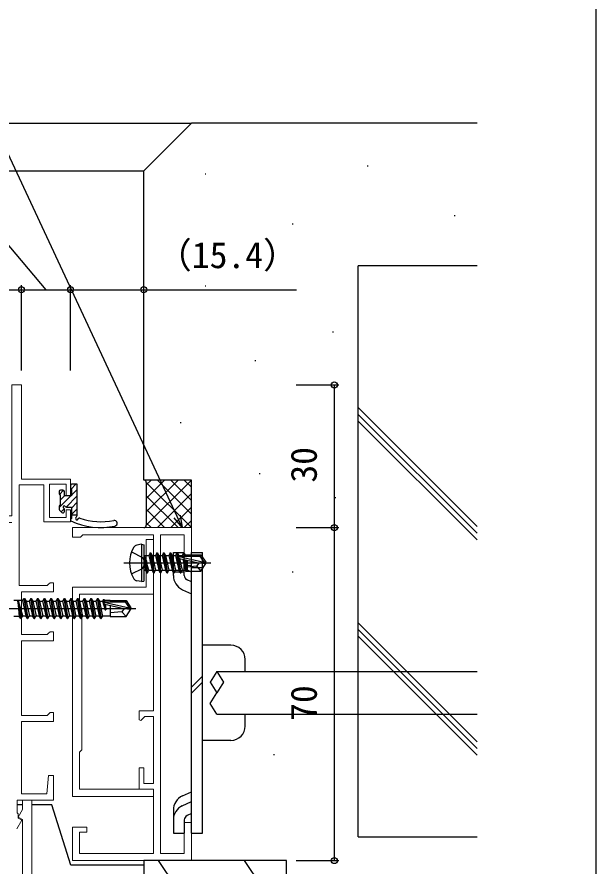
# Model space of a CAD drawing. Units: millimetres, scale not verified. Extents: x -437 to 438, y -331 to 328.
# Drawn here: x 316.5 to 438.1, y -192.7 to -14.2 of the extents above; entities that cross this region are included whole.
import ezdxf
from ezdxf.enums import TextEntityAlignment as Align

# ---------------------------------------------------------------- set-up
doc = ezdxf.new("R2010")
doc.units = ezdxf.units.MM
doc.header["$LTSCALE"] = 2
doc.layers.add('0-2_YKK_11', color=211, linetype='Continuous', lineweight=18)
for name, color, linetype in [('0-3_YKK_12', 2, 'Continuous'), ('0-4_YKK_13', 4, 'Continuous'), ('0-6_YKK_D', 6, 'Continuous'), ('0-7_YKK_ZWAK', 7, 'Continuous'), ('0-8_YSS_K', 3, 'Continuous'), ('0-9_YSS_KE', 3, 'Continuous')]:
    doc.layers.add(name, color=color, linetype=linetype)
doc.styles.add('ＭＳ ゴシック', font='')
doc.styles.get('ＭＳ ゴシック').set_extended_font_data('MS Gothic')

msp = doc.modelspace()

# ---------------------------------------------------------------- linework, layer by layer
at = {"layer": '0-2_YKK_11'}
for points in [[(326.801, -119.497), (323.301, -119.497), (323.301, -112.497), (326.801, -112.497), (326.801, -114.897), (327.701, -114.897), (327.701, -111.397), (317.401, -111.397), (317.401, -91.597), (315.401, -91.597), (315.401, -119.097), (288.401, -119.097), (288.401, -124.597), (291.401, -124.597), (291.401, -123.797), (289.701, -123.797), (289.701, -120.597), (297.101, -120.597), (297.101, -123.797), (295.401, -123.797), (295.401, -124.597), (297.901, -124.597), (297.901, -120.497), (315.401, -120.497)], [(316.426, -184.897), (317.447, -183.128), (316.701, -182.697), (316.701, -181.797), (316.501, -181.597), (316.501, -178.897), (324.101, -178.897), (324.101, -173.697), (323.101, -173.697), (322.76, -177.597), (317.401, -177.597), (317.401, -162.397), (324.101, -162.397), (324.101, -160.497), (323.401, -160.497), (323.101, -160.797), (322.801, -161.097), (317.401, -161.097), (317.401, -145.397), (324.101, -145.397), (324.101, -143.497), (323.401, -143.497), (323.101, -143.797), (322.801, -144.097), (317.401, -144.097), (317.401, -135.097), (324.101, -135.097), (324.101, -133.197), (323.401, -133.197), (323.101, -133.497), (322.801, -133.797), (316.901, -133.797), (316.901, -112.597), (322.101, -112.597), (322.101, -120.397), (327.701, -120.397), (327.701, -117.897), (326.801, -117.897), (326.801, -119.497)], [(317.6, -197.397), (317.6, -182.998), (316.69, -182.473), (317.6, -180.897), (317.6, -178.897), (319.6, -178.897), (319.6, -197.397)]]:
    msp.add_lwpolyline(points, dxfattribs=at)
at = {"layer": '0-2_YKK_11', "color": 4}
msp.add_lwpolyline([(346.603, -190.1), (346.603, -123.1), (351.603, -123.1), (351.603, -129.6), (353.103, -129.6), (353.103, -121.6), (328.103, -121.6), (328.103, -123.6), (329.803, -123.6), (330.103, -123.3), (330.303, -123.1), (345.103, -123.1), (345.103, -160.1), (342.103, -160.1), (342.103, -162), (342.474, -162.154), (343.328, -161.3), (345.103, -161.3), (345.103, -175.4), (343.103, -175.4), (343.103, -172.1), (342.103, -172.1), (342.103, -176.6), (345.103, -176.6), (345.103, -190.1), (329.603, -190.1), (329.603, -185.6), (331.103, -185.6), (331.103, -184.6), (328.103, -184.6), (328.103, -191.6), (353.103, -191.6), (353.103, -183.6), (351.603, -183.6), (351.603, -190.1)], close=True, dxfattribs=at)
at = {"layer": '0-2_YKK_11', "color": 1}
msp.add_lwpolyline([(328.103, -134.1), (328.103, -178.1), (345.103, -178.1), (345.103, -176.6), (329.603, -176.6), (329.603, -168.8), (329.803, -168.6), (330.103, -168.3), (330.103, -138.9), (329.803, -138.6), (329.603, -138.4), (329.603, -135.6), (345.103, -135.6), (345.103, -124.1), (343.603, -124.1), (343.603, -128.429), (343.746, -128.621), (343.746, -129.579), (343.603, -129.771), (343.603, -134.1)], close=True, dxfattribs=at)
at = {"layer": '0-3_YKK_12'}
for p, q in [((160.9, -36.597), (353.1, -36.597)), ((160.9, -46.597), (343.1, -46.597))]:
    msp.add_line(p, q, dxfattribs=at)
at = {"layer": '0-4_YKK_13'}
for p, q in [((325.303, -113.997), (325.303, -114.497)), ((326.258, -113.74), (325.36, -114.637)), ((326.103, -113.697), (325.603, -113.697)), ((327.703, -112.797), (327.703, -113.397)), ((328.844, -112.5), (327.786, -113.559)), ((329.103, -113.588), (327.903, -114.788)), ((327.794, -114.897), (325.303, -117.388)), ((325.503, -114.697), (325.503, -116.897)), ((326.447, -114.897), (325.503, -115.841)), ((329.103, -114.935), (326.76, -117.278)), ((325.303, -117.097), (325.303, -117.697)), ((326.385, -117.654), (325.76, -118.278)), ((326.403, -118.197), (326.403, -117.758)), ((329.103, -116.282), (327.903, -117.482)), ((329.103, -117.629), (327.903, -118.829)), ((325.391, -117.909), (325.891, -118.409)), ((329.103, -118.997), (327.903, -118.997)), ((329.103, -118.976), (329.082, -118.997)), ((342.604, -125.113), (341.63, -125.284)), ((342.604, -125.113), (342.604, -132.936)), ((342.604, -125.113), (343.104, -125.201)), ((343.104, -125.201), (343.104, -132.848)), ((343.754, -131.124), (343.154, -127.524)), ((343.154, -127.524), (343.254, -127.524)), ((343.154, -127.524), (343.437, -130.574)), ((343.254, -127.524), (343.854, -131.124)), ((344.172, -130.574), (343.254, -127.524)), ((343.304, -127.474), (344.137, -127.474)), ((344.454, -126.924), (344.137, -127.474)), ((344.137, -127.474), (344.837, -130.574)), ((345.154, -131.124), (344.454, -126.924)), ((344.454, -126.924), (344.554, -126.924)), ((344.554, -126.924), (344.872, -127.474)), ((344.554, -126.924), (345.254, -131.124)), ((344.872, -127.474), (345.572, -130.574)), ((344.872, -127.474), (345.537, -127.474)), ((345.854, -126.924), (345.537, -127.474)), ((345.537, -127.474), (346.237, -130.574)), ((346.554, -131.124), (345.854, -126.924)), ((345.854, -126.924), (345.954, -126.924)), ((345.954, -126.924), (346.654, -131.124)), ((346.272, -127.474), (346.937, -127.474)), ((347.254, -126.924), (346.937, -127.474)), ((346.937, -127.474), (347.637, -130.574)), ((347.954, -131.124), (347.254, -126.924)), ((347.254, -126.924), (347.354, -126.924)), ((347.354, -126.924), (348.054, -131.124)), ((347.672, -127.474), (348.337, -127.474)), ((348.654, -126.924), (348.337, -127.474)), ((348.337, -127.474), (349.037, -130.574)), ((349.354, -131.124), (348.654, -126.924)), ((348.654, -126.924), (348.754, -126.924)), ((348.754, -126.924), (349.454, -131.124)), ((349.072, -127.474), (349.737, -127.474)), ((349.303, -126.826), (351.603, -126.826)), ((349.303, -129.12), (349.303, -126.826)), ((350.054, -126.924), (349.737, -127.474)), ((349.737, -127.474), (350.437, -130.574)), ((350.754, -131.124), (350.054, -126.924)), ((350.054, -126.924), (350.154, -126.924)), ((350.154, -126.924), (350.854, -131.124)), ((350.472, -127.474), (351.137, -127.474)), ((350.494, -127.681), (355.742, -128.874)), ((350.597, -128.115), (354.598, -129.024)), ((350.617, -128.119), (351.172, -130.574)), ((351.396, -127.024), (351.137, -127.474)), ((351.137, -127.474), (351.171, -127.628)), ((351.318, -128.279), (351.837, -130.574)), ((351.396, -127.024), (351.612, -127.024)), ((351.396, -127.024), (351.495, -127.624)), ((351.603, -131.658), (351.603, -126.826)), ((351.612, -127.024), (351.728, -127.624)), ((351.614, -128.346), (352.039, -130.924)), ((351.785, -127.324), (355.059, -127.324)), ((351.88, -128.407), (352.204, -130.073)), ((352.204, -127.324), (352.204, -127.624)), ((352.204, -128.48), (352.204, -130.724)), ((355.059, -127.324), (354.899, -127.624)), ((355.059, -127.324), (356.104, -128.874)), ((338.904, -129.024), (357.214, -129.024)), ((349.303, -131.658), (349.303, -129.12)), ((353.103, -130.942), (351.603, -130.232)), ((353.103, -130.001), (355.403, -130.001)), ((354.204, -129.724), (355.059, -130.724)), ((354.598, -129.024), (356.104, -129.024)), ((354.598, -129.024), (356.104, -129.174)), ((355.059, -130.724), (356.104, -129.174)), ((355.742, -128.874), (356.104, -128.874)), ((356.104, -129.174), (356.104, -128.874)), ((343.304, -130.574), (343.437, -130.574)), ((343.754, -131.124), (343.437, -130.574)), ((343.754, -131.124), (343.854, -131.124)), ((343.754, -131.124), (343.854, -131.124)), ((343.854, -131.124), (344.172, -130.574)), ((344.172, -130.574), (344.837, -130.574)), ((345.154, -131.124), (344.837, -130.574)), ((345.154, -131.124), (345.254, -131.124)), ((345.254, -131.124), (345.572, -130.574)), ((345.572, -130.574), (346.237, -130.574)), ((346.554, -131.124), (346.237, -130.574)), ((346.554, -131.124), (346.654, -131.124)), ((346.654, -131.124), (346.972, -130.574)), ((346.972, -130.574), (347.637, -130.574)), ((347.954, -131.124), (347.637, -130.574)), ((347.954, -131.124), (348.054, -131.124)), ((348.054, -131.124), (348.372, -130.574)), ((348.372, -130.574), (349.037, -130.574)), ((349.354, -131.124), (349.037, -130.574)), ((349.303, -130.883), (351.603, -130.883)), ((349.354, -131.124), (349.454, -131.124)), ((349.454, -131.124), (349.772, -130.574)), ((349.772, -130.574), (350.437, -130.574)), ((350.754, -131.124), (350.437, -130.574)), ((350.754, -131.124), (350.854, -131.124)), ((350.854, -131.124), (351.172, -130.574)), ((351.172, -130.574), (351.837, -130.574)), ((352.039, -130.924), (351.837, -130.574)), ((352.133, -130.724), (352.039, -130.924)), ((352.133, -130.724), (355.059, -130.724)), ((342.604, -132.936), (341.63, -132.764)), ((342.604, -132.936), (343.104, -132.848)), ((353.103, -132.994), (352.181, -132.564)), ((351.209, -134.649), (353.103, -135.532)), ((317.607, -136.925), (315.803, -136.925)), ((316.653, -137.1), (316.947, -140.275)), ((316.653, -137.1), (316.753, -137.1)), ((317.253, -140.7), (316.653, -137.1)), ((317.671, -140.15), (316.753, -137.1)), ((316.753, -137.1), (317.353, -140.7)), ((317.607, -136.925), (317.953, -136.5)), ((317.607, -136.925), (318.336, -140.15)), ((317.953, -136.5), (318.053, -136.5)), ((318.653, -140.7), (317.953, -136.5)), ((318.053, -136.5), (318.371, -137.05)), ((318.371, -137.05), (319.036, -137.05)), ((318.371, -137.05), (319.071, -140.15)), ((319.353, -136.5), (319.036, -137.05)), ((319.036, -137.05), (319.736, -140.15)), ((319.036, -137.05), (319.736, -140.15)), ((319.353, -136.5), (319.453, -136.5)), ((320.053, -140.7), (319.353, -136.5)), ((319.453, -136.5), (319.771, -137.05)), ((319.453, -136.5), (320.153, -140.7)), ((319.771, -137.05), (320.436, -137.05)), ((319.771, -137.05), (320.121, -138.6)), ((320.753, -136.5), (320.436, -137.05)), ((320.436, -137.05), (321.136, -140.15)), ((320.753, -136.5), (320.853, -136.5)), ((321.453, -140.7), (320.753, -136.5)), ((320.853, -136.5), (321.553, -140.7)), ((321.171, -137.05), (321.521, -138.6)), ((322.153, -136.5), (321.836, -137.05)), ((321.836, -137.05), (322.536, -140.15)), ((322.153, -136.5), (322.253, -136.5)), ((322.853, -140.7), (322.153, -136.5)), ((322.253, -136.5), (322.571, -137.05)), ((322.571, -137.05), (322.921, -138.6)), ((322.571, -137.05), (323.236, -137.05)), ((323.553, -136.5), (323.236, -137.05)), ((323.236, -137.05), (323.936, -140.15)), ((324.253, -140.7), (323.553, -136.5)), ((323.553, -136.5), (323.653, -136.5)), ((323.653, -136.5), (323.971, -137.05)), ((323.653, -136.5), (324.353, -140.7)), ((323.971, -137.05), (324.636, -137.05)), ((323.971, -137.05), (324.321, -138.6)), ((324.953, -136.5), (324.636, -137.05)), ((324.636, -137.05), (325.336, -140.15)), ((324.953, -136.5), (325.053, -136.5)), ((325.653, -140.7), (324.953, -136.5)), ((325.371, -137.05), (326.036, -137.05)), ((326.353, -136.5), (326.036, -137.05)), ((326.036, -137.05), (326.736, -140.15)), ((327.053, -140.7), (326.353, -136.5)), ((326.353, -136.5), (326.453, -136.5)), ((326.453, -136.5), (327.153, -140.7)), ((326.771, -137.05), (327.121, -138.6)), ((327.753, -136.5), (327.436, -137.05)), ((327.436, -137.05), (328.136, -140.15)), ((327.753, -136.5), (327.853, -136.5)), ((328.453, -140.7), (327.753, -136.5)), ((327.853, -136.5), (328.171, -137.05)), ((327.853, -136.5), (328.553, -140.7)), ((328.171, -137.05), (328.796, -140.28)), ((328.171, -137.05), (328.836, -137.05)), ((329.153, -136.5), (328.836, -137.05)), ((328.836, -137.05), (329.536, -140.15)), ((329.153, -136.5), (329.253, -136.5)), ((329.853, -140.7), (329.153, -136.5)), ((329.253, -136.5), (329.571, -137.05)), ((329.253, -136.5), (329.953, -140.7)), ((329.571, -137.05), (330.196, -140.28)), ((329.571, -137.05), (330.236, -137.05)), ((330.553, -136.5), (330.236, -137.05)), ((330.236, -137.05), (330.936, -140.15)), ((330.553, -136.5), (330.653, -136.5)), ((331.253, -140.7), (330.553, -136.5)), ((330.653, -136.5), (330.971, -137.05)), ((330.653, -136.5), (331.353, -140.7)), ((330.971, -137.05), (331.596, -140.28)), ((330.971, -137.05), (331.636, -137.05)), ((331.953, -136.5), (331.636, -137.05)), ((331.636, -137.05), (332.336, -140.15)), ((331.953, -136.5), (332.053, -136.5)), ((332.653, -140.7), (331.953, -136.5)), ((332.053, -136.5), (332.371, -137.05)), ((332.053, -136.5), (332.753, -140.7)), ((332.371, -137.05), (332.996, -140.28)), ((332.371, -137.05), (333.036, -137.05)), ((333.353, -136.5), (333.036, -137.05)), ((333.036, -137.05), (333.736, -140.15)), ((333.353, -136.5), (333.453, -136.5)), ((334.053, -140.7), (333.353, -136.5)), ((333.453, -136.5), (333.771, -137.05)), ((333.453, -136.5), (334.153, -140.7)), ((333.771, -137.05), (334.396, -140.28)), ((333.771, -137.05), (334.436, -137.05)), ((334.741, -137.317), (334.638, -136.7)), ((334.793, -137.257), (340.041, -138.45)), ((336.003, -136.92), (334.865, -136.92)), ((334.951, -137.2), (339.198, -137.2)), ((336.003, -136.9), (339.358, -136.9)), ((336.003, -136.9), (336.003, -137.2)), ((339.358, -136.9), (339.198, -137.2)), ((339.198, -137.2), (340.041, -138.45)), ((339.358, -136.9), (340.403, -138.45)), ((312.748, -138.6), (341.44, -138.6)), ((320.121, -138.6), (320.471, -140.15)), ((321.521, -138.6), (321.871, -140.15)), ((322.921, -138.6), (323.271, -140.15)), ((324.321, -138.6), (324.671, -140.15)), ((325.721, -138.6), (326.071, -140.15)), ((327.121, -138.6), (327.471, -140.15)), ((335.004, -138.9), (334.794, -137.641)), ((334.896, -137.69), (338.897, -138.6)), ((334.903, -137.692), (335.104, -138.9)), ((334.96, -137.705), (335.104, -138.9)), ((335.004, -138.9), (335.104, -138.9)), ((336.003, -137.942), (336.003, -140.3)), ((339.004, -138.6), (338.503, -139.3)), ((338.897, -138.6), (340.403, -138.75)), ((338.897, -138.6), (340.403, -138.6)), ((339.358, -140.3), (340.403, -138.75)), ((340.041, -138.45), (340.403, -138.45)), ((340.403, -138.75), (340.403, -138.45)), ((317.253, -140.7), (317.353, -140.7)), ((317.253, -140.7), (317.353, -140.7)), ((317.353, -140.7), (317.671, -140.15)), ((317.671, -140.15), (318.336, -140.15)), ((318.653, -140.7), (318.336, -140.15)), ((318.653, -140.7), (318.753, -140.7)), ((319.071, -140.15), (319.736, -140.15)), ((320.053, -140.7), (319.736, -140.15)), ((320.053, -140.7), (320.153, -140.7)), ((320.153, -140.7), (320.471, -140.15)), ((320.471, -140.15), (321.136, -140.15)), ((321.453, -140.7), (321.136, -140.15)), ((321.453, -140.7), (321.553, -140.7)), ((321.553, -140.7), (321.871, -140.15)), ((321.871, -140.15), (322.536, -140.15)), ((322.853, -140.7), (322.536, -140.15)), ((322.853, -140.7), (322.953, -140.7)), ((323.271, -140.15), (323.936, -140.15)), ((324.253, -140.7), (323.936, -140.15)), ((324.253, -140.7), (324.353, -140.7)), ((324.353, -140.7), (324.671, -140.15)), ((324.671, -140.15), (325.336, -140.15)), ((325.653, -140.7), (325.336, -140.15)), ((325.653, -140.7), (325.753, -140.7)), ((326.071, -140.15), (326.736, -140.15)), ((327.053, -140.7), (326.736, -140.15)), ((327.053, -140.7), (327.153, -140.7)), ((327.153, -140.7), (327.471, -140.15)), ((327.471, -140.15), (328.136, -140.15)), ((328.453, -140.7), (328.136, -140.15)), ((328.453, -140.7), (328.553, -140.7)), ((328.553, -140.7), (328.796, -140.28)), ((328.771, -140.15), (329.536, -140.15)), ((329.853, -140.7), (329.536, -140.15)), ((330.171, -140.15), (330.936, -140.15)), ((331.253, -140.7), (330.936, -140.15)), ((331.571, -140.15), (332.336, -140.15)), ((332.653, -140.7), (332.336, -140.15)), ((332.971, -140.15), (333.736, -140.15)), ((334.053, -140.7), (333.736, -140.15)), ((334.371, -140.15), (336.003, -140.15)), ((338.503, -139.3), (336.003, -139.55)), ((336.003, -140.3), (339.358, -140.3)), ((338.503, -139.3), (339.358, -140.3)), ((361.403, -146.326), (355.403, -146.326)), ((364.403, -151.826), (364.403, -149.326)), ((355.403, -152.837), (353.103, -155.138)), ((355.403, -154.121), (353.103, -156.421)), ((359.853, -154.342), (359.853, -154.076)), ((364.403, -163.326), (364.403, -160.826)), ((361.403, -166.326), (355.403, -166.326)), ((351.209, -178.003), (353.103, -177.12)), ((317.6, -179.897), (316.499, -179.897)), ((351.191, -180.07), (353.103, -179.165)), ((349.303, -180.994), (349.303, -183.532)), ((353.103, -181.71), (352.175, -182.149)), ((349.303, -183.053), (349.303, -185.826)), ((351.603, -183.053), (351.603, -185.826)), ((349.303, -185.826), (351.603, -185.826))]:
    msp.add_line(p, q, dxfattribs=at)
for points in [[(327.903, -113.597), (327.903, -114.897), (326.403, -114.897), (326.403, -113.997)], [(329.103, -119.062), (329.103, -112.497), (328.003, -112.497)], [(326.864, -117.297), (327.903, -117.297), (327.903, -119.714)], [(340.525, -126.724), (342.841, -127.879), (343.45, -129.024)], [(345.954, -126.924), (346.272, -127.474), (346.972, -130.574)], [(347.354, -126.924), (347.672, -127.474), (348.372, -130.574)], [(348.754, -126.924), (349.072, -127.474), (349.772, -130.574)], [(350.154, -126.924), (350.472, -127.474), (350.515, -127.666)], [(350.652, -127.624), (354.899, -127.624), (355.742, -128.874)], [(351.612, -127.024), (351.872, -127.474), (351.906, -127.624)], [(353.103, -185.826), (355.403, -185.826), (355.403, -126.826)], [(353.103, -185.826), (353.103, -126.826), (355.403, -126.826)], [(340.525, -131.324), (342.841, -130.169), (343.45, -129.024)], [(354.705, -129.024), (354.204, -129.724), (352.204, -129.924)], [(318.053, -136.5), (318.753, -140.7), (319.071, -140.15)], [(320.853, -136.5), (321.171, -137.05), (321.836, -137.05)], [(322.253, -136.5), (322.953, -140.7), (323.271, -140.15)], [(325.053, -136.5), (325.371, -137.05), (325.721, -138.6)], [(325.053, -136.5), (325.753, -140.7), (326.071, -140.15)], [(326.453, -136.5), (326.771, -137.05), (327.436, -137.05)], [(334.638, -136.7), (334.436, -137.05), (335.004, -138.9)], [(334.638, -136.7), (334.738, -136.7), (334.827, -137.234)], [(334.738, -136.7), (334.865, -136.92), (334.899, -137.2)], [(317.253, -140.7), (316.947, -140.275), (315.803, -140.275)], [(329.853, -140.7), (329.953, -140.7), (330.196, -140.28)], [(331.253, -140.7), (331.353, -140.7), (331.596, -140.28)], [(332.653, -140.7), (332.753, -140.7), (332.996, -140.28)], [(334.053, -140.7), (334.153, -140.7), (334.396, -140.28)], [(358.453, -151.826), (357.053, -154.076), (358.453, -156.326)], [(358.453, -151.826), (388.103, -151.826), (413.103, -151.826)], [(358.453, -151.826), (359.853, -154.076), (358.453, -156.326)], [(357.054, -154.047), (357.053, -154.062), (357.053, -154.076)], [(358.453, -160.826), (357.053, -158.576), (358.453, -156.326)], [(358.453, -160.826), (388.103, -160.826), (413.103, -160.826)], [(343.1, -192.597), (327.794, -192.597), (323.794, -179.897), (319.6, -179.897)]]:
    msp.add_lwpolyline(points, dxfattribs=at)
for centre, radius, start, end in [((325.603, -113.997), 0.3, 90, 180), ((326.103, -113.997), 0.3, 0, 90), ((328.003, -112.797), 0.3, 90, 180), ((327.903, -113.397), 0.2, 180, 270), ((325.503, -114.497), 0.2, 180, 270), ((325.503, -117.097), 0.2, 90, 180), ((325.603, -117.697), 0.3, 180, 225), ((326.403, -117.297), 0.25, 33.05573, 236.94427), ((326.103, -117.758), 0.3, 0, 56.94427), ((326.864, -116.997), 0.3, 213.05573, 270), ((326.103, -118.197), 0.3, 225, 0), ((329.159, -119.665), 0.4, 120.56082, 228.87006), ((328.803, -119.062), 0.3, 300.56082, 0), ((328.003, -119.997), 0.3, 109.47122, 223.83303), ((334.059, -106.579), 15, 245.28349, 281.43642), ((328.97, -119.573), 0.4, 259.44188, 329.45144), ((329.572, -119.929), 0.3, 71.30797, 149.45144), ((334.091, -106.572), 13.8, 251.30797, 281.30573), ((336.914, -120.693), 0.6, 281.43642, 101.30573), ((346.604, -129.024), 6.5, 149.36409, 210.63591), ((341.786, -126.171), 0.9, 100, 149.36409), ((343.304, -127.274), 0.2, 180, 270), ((350.652, -127.873), 0.248, 90, 257.19096), ((343.304, -130.774), 0.2, 90, 180), ((352.603, -131.658), 3.3, 180, 245), ((352.603, -131.658), 1, 180, 245), ((341.786, -131.878), 0.9, 210.63591, 260), ((334.951, -137.448), 0.248, 90, 257.19096), ((361.403, -149.326), 3, 0, 90), ((361.403, -163.326), 3, 270, 0), ((352.603, -180.994), 3.3, 115, 180), ((352.603, -183.053), 3.3, 115.33088, 180), ((352.603, -183.053), 1, 115.33088, 180)]:
    msp.add_arc(centre, radius, start, end, dxfattribs=at)
at = {"layer": '0-6_YKK_D'}
for p, q in [((317.4, -88.597), (317.4, -70.597)), ((317.401, -88.597), (317.401, -70.597)), ((327.7, -88.597), (327.7, -70.597)), ((327.701, -88.597), (327.701, -70.597)), ((343.1, -88.597), (343.1, -70.597)), ((288.4, -71.597), (317.4, -71.597)), ((317.401, -71.597), (327.701, -71.597)), ((375.1, -91.597), (384.1, -91.597)), ((383.1, -91.597), (383.1, -121.6)), ((375.1, -121.6), (384.1, -121.6)), ((375.1, -121.6), (384.1, -121.6)), ((383.1, -121.6), (383.1, -191.6)), ((375.1, -191.6), (384.1, -191.6))]:
    msp.add_line(p, q, dxfattribs=at)
for points in [[(351.192, -121.6), (350.115, -119.289), (309.223, -31.597), (219.68, -31.597)], [(322.551, -71.597), (309.908, -56.597), (289.033, -56.597)], [(327.7, -71.597), (343.1, -71.597), (375.176, -71.597)], [(350.734, -119), (351.192, -121.6), (349.495, -119.578)]]:
    msp.add_lwpolyline(points, dxfattribs=at)
for centre in [(317.4, -71.597), (317.401, -71.597), (327.7, -71.597), (327.701, -71.597), (343.1, -71.597), (383.1, -91.597), (383.1, -121.6), (383.1, -121.6), (383.1, -191.6)]:
    msp.add_circle(centre, 0.637, dxfattribs=at)
at = {"layer": '0-7_YKK_ZWAK'}
msp.add_lwpolyline([(-436.9, -331.1), (438.1, -331.1), (438.1, 293.9)], dxfattribs=at)
at = {"layer": '0-8_YSS_K'}
for p, q in [((390.01, -45.523), (390.21, -45.523)), ((355.956, -47.256), (356.156, -47.256)), ((408.3, -55.975), (408.5, -55.975)), ((374.246, -57.708), (374.446, -57.708)), ((355.956, -70.772), (356.156, -70.772)), ((382.736, -80.451), (382.936, -80.451)), ((366.407, -86.449), (366.607, -86.449)), ((413.1, -121.375), (388.1, -96.375)), ((413.1, -122.789), (388.1, -97.789)), ((350.73, -99.514), (350.93, -99.514)), ((413.1, -124.203), (388.1, -99.203)), ((367.331, -110.236), (367.531, -110.236)), ((343.6, -118.286), (350.286, -111.6)), ((343.6, -115.458), (347.458, -111.6)), ((343.6, -112.629), (344.629, -111.6)), ((343.6, -121.115), (353.1, -111.615)), ((353.1, -121.585), (343.6, -112.085)), ((343.6, -112.1), (343.6, -121.1)), ((353.1, -118.757), (345.943, -111.6)), ((353.1, -115.928), (348.772, -111.6)), ((353.1, -113.1), (351.6, -111.6)), ((350.286, -121.6), (343.6, -114.914)), ((345.943, -121.6), (353.1, -114.443)), ((383.258, -115.291), (383.458, -115.291)), ((347.458, -121.6), (343.6, -117.742)), ((348.772, -121.6), (353.1, -117.272)), ((344.629, -121.6), (343.6, -120.571)), ((351.6, -121.6), (353.1, -120.1)), ((374.246, -130.868), (374.446, -130.868)), ((413.1, -166.629), (388.1, -141.629)), ((413.1, -168.044), (388.1, -143.044)), ((413.1, -169.458), (388.1, -144.458)), ((383.126, -160.832), (383.326, -160.832)), ((370.335, -169.313), (370.535, -169.313)), ((382.998, -184.31), (383.198, -184.31)), ((346.1, -191.6), (373.1, -231.6)), ((364.197, -191.6), (373.1, -204.789))]:
    msp.add_line(p, q, dxfattribs=at)
for centre, start, end in [((343.1, -112.1), 0, 90), ((343.1, -121.1), 270, 0)]:
    msp.add_arc(centre, 0.5, start, end, dxfattribs=at)
at = {"layer": '0-9_YSS_KE'}
for p, q in [((343.1, -46.6), (353.1, -36.6)), ((413.1, -36.6), (353.1, -36.6)), ((413.1, -66.6), (388.1, -66.6)), ((388.1, -186.6), (388.1, -66.6)), ((388.1, -186.6), (413.1, -186.6)), ((373.1, -191.6), (343.1, -191.6)), ((343.1, -191.6), (343.1, -231.6))]:
    msp.add_line(p, q, dxfattribs=at)
for points in [[(353.1, -121.6), (353.1, -111.6), (343.1, -111.6), (343.1, -46.6)], [(365, -219.6), (373.1, -211.5), (373.1, -191.6)]]:
    msp.add_lwpolyline(points, dxfattribs=at)

# ---------------------------------------------------------------- texts
at = {"layer": '0-6_YKK_D', "style": 'ＭＳ ゴシック'}
msp.add_text('（15.4）', height=5.499, dxfattribs=at).set_placement((345.69, -68.702), align=Align.BOTTOM_LEFT)
for s, p in [('30', (381.1, -112.138)), ('70', (381.1, -162.225))]:
    msp.add_text(s, height=5.499, rotation=90, dxfattribs=at).set_placement(p, align=Align.BOTTOM_LEFT)

doc.saveas('drawing.dxf')
